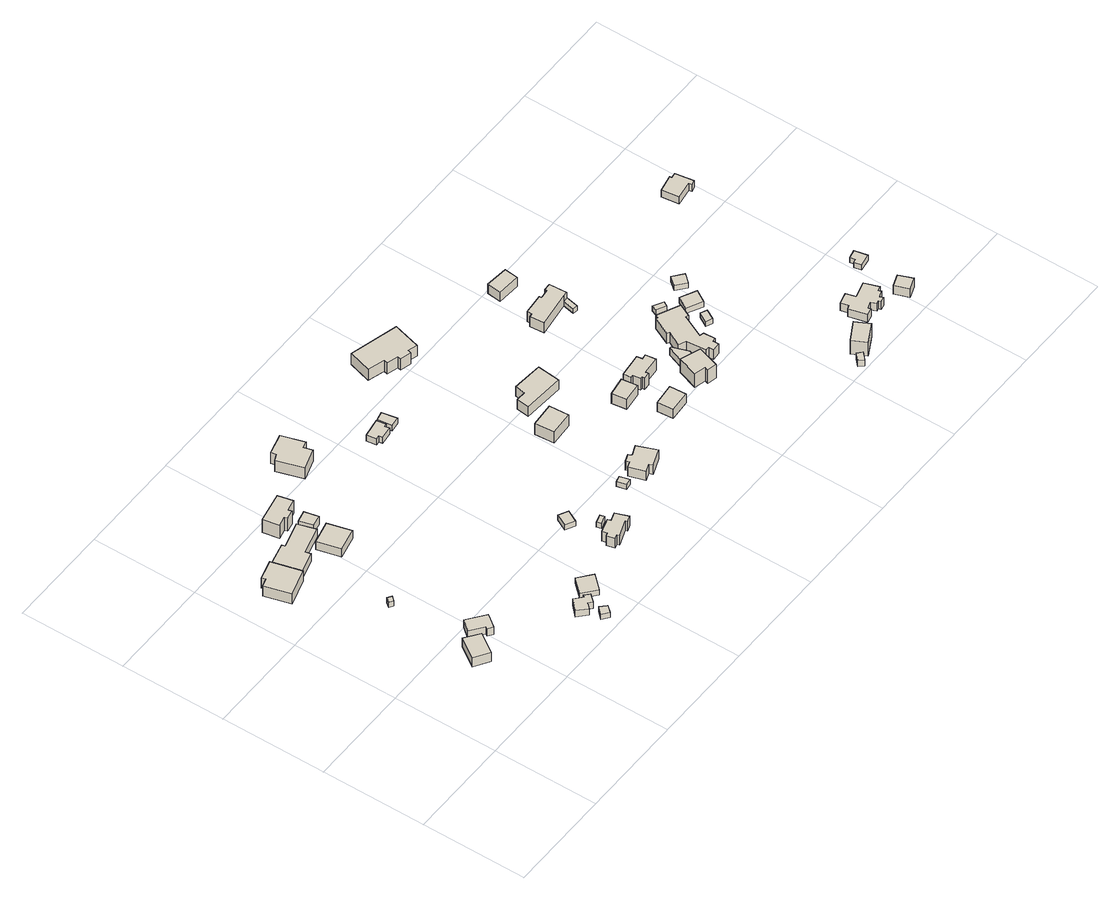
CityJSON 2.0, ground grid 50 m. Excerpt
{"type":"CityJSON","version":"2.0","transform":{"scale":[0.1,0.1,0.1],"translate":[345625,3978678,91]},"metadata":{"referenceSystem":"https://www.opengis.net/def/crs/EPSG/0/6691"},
"CityObjects":{
"building1":{"type":"Building","attributes":{"measuredHeight":6.8},"geometry":[{"type":"Solid","lod":"1","boundaries":[[[[0,1,2,3]],[[2,4,5,3]],[[1,6,4,2]],[[0,7,6,1]],[[3,5,7,0]],[[4,6,7,5]]]]}]},
"building2":{"type":"Building","attributes":{"measuredHeight":7.9},"geometry":[{"type":"Solid","lod":"1","boundaries":[[[[8,9,10,11,12,13]],[[12,14,15,13]],[[11,16,14,12]],[[10,17,16,11]],[[9,18,17,10]],[[8,19,18,9]],[[13,15,19,8]],[[14,16,17,18,19,15]]]]}]},
"building3":{"type":"Building","attributes":{"measuredHeight":3},"geometry":[{"type":"Solid","lod":"1","boundaries":[[[[20,21,22,23]],[[22,24,25,23]],[[21,26,24,22]],[[20,27,26,21]],[[23,25,27,20]],[[24,26,27,25]]]]}]},
"building4":{"type":"Building","attributes":{"measuredHeight":4.6},"geometry":[{"type":"Solid","lod":"1","boundaries":[[[[28,29,30,31,32,33]],[[32,34,35,33]],[[31,36,34,32]],[[30,37,36,31]],[[29,38,37,30]],[[28,39,38,29]],[[33,35,39,28]],[[34,36,37,38,39,35]]]]}]},
"building5":{"type":"Building","attributes":{"measuredHeight":5.9},"geometry":[{"type":"Solid","lod":"1","boundaries":[[[[40,41,42,43,44,45,46,47]],[[46,48,49,47]],[[45,50,48,46]],[[44,51,50,45]],[[43,52,51,44]],[[42,53,52,43]],[[41,54,53,42]],[[40,55,54,41]],[[47,49,55,40]],[[48,50,51,52,53,54,55,49]]]]}]},
"building6":{"type":"Building","attributes":{"measuredHeight":6.1},"geometry":[{"type":"Solid","lod":"1","boundaries":[[[[56,57,58,59]],[[58,60,61,59]],[[57,62,60,58]],[[56,63,62,57]],[[59,61,63,56]],[[60,62,63,61]]]]}]},
"building7":{"type":"Building","attributes":{"measuredHeight":9},"geometry":[{"type":"Solid","lod":"1","boundaries":[[[[64,65,66,67,68,69,70,71]],[[70,72,73,71]],[[69,74,72,70]],[[68,75,74,69]],[[67,76,75,68]],[[66,77,76,67]],[[65,78,77,66]],[[64,79,78,65]],[[71,73,79,64]],[[72,74,75,76,77,78,79,73]]]]}]},
"building8":{"type":"Building","attributes":{"measuredHeight":5.8},"geometry":[{"type":"Solid","lod":"1","boundaries":[[[[80,81,82,83]],[[82,84,85,83]],[[81,86,84,82]],[[80,87,86,81]],[[83,85,87,80]],[[84,86,87,85]]]]}]},
"building9":{"type":"Building","attributes":{"measuredHeight":4.9},"geometry":[{"type":"Solid","lod":"1","boundaries":[[[[88,89,90,91,92,93,94,95]],[[94,96,97,95]],[[93,98,96,94]],[[92,99,98,93]],[[91,100,99,92]],[[90,101,100,91]],[[89,102,101,90]],[[88,103,102,89]],[[95,97,103,88]],[[96,98,99,100,101,102,103,97]]]]}]},
"building10":{"type":"Building","attributes":{"measuredHeight":3},"geometry":[{"type":"Solid","lod":"1","boundaries":[[[[104,105,106,107]],[[106,108,109,107]],[[105,110,108,106]],[[104,111,110,105]],[[107,109,111,104]],[[108,110,111,109]]]]}]},
"building11":{"type":"Building","attributes":{"measuredHeight":3},"geometry":[{"type":"Solid","lod":"1","boundaries":[[[[112,113,114,115]],[[114,116,117,115]],[[113,118,116,114]],[[112,119,118,113]],[[115,117,119,112]],[[116,118,119,117]]]]}]},
"building12":{"type":"Building","attributes":{"measuredHeight":7.6},"geometry":[{"type":"Solid","lod":"1","boundaries":[[[[120,121,122,123,124,125,126,127]],[[126,128,129,127]],[[125,130,128,126]],[[124,131,130,125]],[[123,132,131,124]],[[122,133,132,123]],[[121,134,133,122]],[[120,135,134,121]],[[127,129,135,120]],[[128,130,131,132,133,134,135,129]]]]}]},
"building13":{"type":"Building","attributes":{"measuredHeight":3},"geometry":[{"type":"Solid","lod":"1","boundaries":[[[[136,137,138,139]],[[138,140,141,139]],[[137,142,140,138]],[[136,143,142,137]],[[139,141,143,136]],[[140,142,143,141]]]]}]},
"building14":{"type":"Building","attributes":{"measuredHeight":7.9},"geometry":[{"type":"Solid","lod":"1","boundaries":[[[[144,145,146,147,148,149,150,151,152,153,154,155]],[[154,156,157,155]],[[153,158,156,154]],[[152,159,158,153]],[[151,160,159,152]],[[150,161,160,151]],[[149,162,161,150]],[[148,163,162,149]],[[147,164,163,148]],[[146,165,164,147]],[[145,166,165,146]],[[144,167,166,145]],[[155,157,167,144]],[[156,158,159,160,161,162,163,164,165,166,167,157]]]]}]},
"building15":{"type":"Building","attributes":{"measuredHeight":3},"geometry":[{"type":"Solid","lod":"1","boundaries":[[[[168,169,170,171]],[[170,172,173,171]],[[169,174,172,170]],[[168,175,174,169]],[[171,173,175,168]],[[172,174,175,173]]]]}]},
"building16":{"type":"Building","attributes":{"measuredHeight":4},"geometry":[{"type":"Solid","lod":"1","boundaries":[[[[176,177,178,179,180,181,182,183]],[[182,184,185,183]],[[181,186,184,182]],[[180,187,186,181]],[[179,188,187,180]],[[178,189,188,179]],[[177,190,189,178]],[[176,191,190,177]],[[183,185,191,176]],[[184,186,187,188,189,190,191,185]]]]}]},
"building17":{"type":"Building","attributes":{"measuredHeight":3.2},"geometry":[{"type":"Solid","lod":"1","boundaries":[[[[192,193,194,195]],[[194,196,197,195]],[[193,198,196,194]],[[192,199,198,193]],[[195,197,199,192]],[[196,198,199,197]]]]}]},
"building18":{"type":"Building","attributes":{"measuredHeight":3},"geometry":[{"type":"Solid","lod":"1","boundaries":[[[[200,201,202,203]],[[202,204,205,203]],[[201,206,204,202]],[[200,207,206,201]],[[203,205,207,200]],[[204,206,207,205]]]]}]},
"building19":{"type":"Building","attributes":{"measuredHeight":7.2},"geometry":[{"type":"Solid","lod":"1","boundaries":[[[[208,209,210,211,212,213,214,215,216,217]],[[216,218,219,217]],[[215,220,218,216]],[[214,221,220,215]],[[213,222,221,214]],[[212,223,222,213]],[[211,224,223,212]],[[210,225,224,211]],[[209,226,225,210]],[[208,227,226,209]],[[217,219,227,208]],[[218,220,221,222,223,224,225,226,227,219]]]]}]},
"building20":{"type":"Building","attributes":{"measuredHeight":7.7},"geometry":[{"type":"Solid","lod":"1","boundaries":[[[[228,229,230,231]],[[230,232,233,231]],[[229,234,232,230]],[[228,235,234,229]],[[231,233,235,228]],[[232,234,235,233]]]]}]},
"building21":{"type":"Building","attributes":{"measuredHeight":8},"geometry":[{"type":"Solid","lod":"1","boundaries":[[[[236,237,238,239,240,241]],[[240,242,243,241]],[[239,244,242,240]],[[238,245,244,239]],[[237,246,245,238]],[[236,247,246,237]],[[241,243,247,236]],[[242,244,245,246,247,243]]]]}]},
"building22":{"type":"Building","attributes":{"measuredHeight":8.8},"geometry":[{"type":"Solid","lod":"1","boundaries":[[[[248,249,250,251,252,253,254,255,256,257,258]],[[257,259,260,258]],[[256,261,259,257]],[[255,262,261,256]],[[254,263,262,255]],[[253,264,263,254]],[[252,265,264,253]],[[251,266,265,252]],[[250,267,266,251]],[[249,268,267,250]],[[248,269,268,249]],[[258,260,269,248]],[[259,261,262,263,264,265,266,267,268,269,260]]]]}]},
"building23":{"type":"Building","attributes":{"measuredHeight":7.2},"geometry":[{"type":"Solid","lod":"1","boundaries":[[[[270,271,272,273]],[[272,274,275,273]],[[271,276,274,272]],[[270,277,276,271]],[[273,275,277,270]],[[274,276,277,275]]]]}]},
"building24":{"type":"Building","attributes":{"measuredHeight":7},"geometry":[{"type":"Solid","lod":"1","boundaries":[[[[278,279,280,281]],[[280,282,283,281]],[[279,284,282,280]],[[278,285,284,279]],[[281,283,285,278]],[[282,284,285,283]]]]}]},
"building25":{"type":"Building","attributes":{"measuredHeight":7.8},"geometry":[{"type":"Solid","lod":"1","boundaries":[[[[286,287,288,289,290,291,292,293,294,295,296,297]],[[296,298,299,297]],[[295,300,298,296]],[[294,301,300,295]],[[293,302,301,294]],[[292,303,302,293]],[[291,304,303,292]],[[290,305,304,291]],[[289,306,305,290]],[[288,307,306,289]],[[287,308,307,288]],[[286,309,308,287]],[[297,299,309,286]],[[298,300,301,302,303,304,305,306,307,308,309,299]]]]}]},
"building26":{"type":"Building","attributes":{"measuredHeight":9.2},"geometry":[{"type":"Solid","lod":"1","boundaries":[[[[310,311,312,313,314,315]],[[314,316,317,315]],[[313,318,316,314]],[[312,319,318,313]],[[311,320,319,312]],[[310,321,320,311]],[[315,317,321,310]],[[316,318,319,320,321,317]]]]}]},
"building27":{"type":"Building","attributes":{"measuredHeight":4.7},"geometry":[{"type":"Solid","lod":"1","boundaries":[[[[322,323,324,325,326]],[[325,327,328,326]],[[324,329,327,325]],[[323,330,329,324]],[[322,331,330,323]],[[326,328,331,322]],[[327,329,330,331,328]]]]}]},
"building28":{"type":"Building","attributes":{"measuredHeight":8.2},"geometry":[{"type":"Solid","lod":"1","boundaries":[[[[332,333,334,335,336,337,338,339,340,341,342]],[[341,343,344,342]],[[340,345,343,341]],[[339,346,345,340]],[[338,347,346,339]],[[337,348,347,338]],[[336,349,348,337]],[[335,350,349,336]],[[334,351,350,335]],[[333,352,351,334]],[[332,353,352,333]],[[342,344,353,332]],[[343,345,346,347,348,349,350,351,352,353,344]]]]}]},
"building29":{"type":"Building","attributes":{"measuredHeight":2.7},"geometry":[{"type":"Solid","lod":"1","boundaries":[[[[354,355,356,357]],[[356,358,359,357]],[[355,360,358,356]],[[354,361,360,355]],[[357,359,361,354]],[[358,360,361,359]]]]}]},
"building30":{"type":"Building","attributes":{"measuredHeight":7.7},"geometry":[{"type":"Solid","lod":"1","boundaries":[[[[362,363,364,365]],[[364,366,367,365]],[[363,368,366,364]],[[362,369,368,363]],[[365,367,369,362]],[[366,368,369,367]]]]}]},
"building31":{"type":"Building","attributes":{"measuredHeight":7.5},"geometry":[{"type":"Solid","lod":"1","boundaries":[[[[370,371,372,373,374,375,376,377,378,379,380,381,382,383,384,385,386,387]],[[386,388,389,387]],[[385,390,388,386]],[[384,391,390,385]],[[383,392,391,384]],[[382,393,392,383]],[[381,394,393,382]],[[380,395,394,381]],[[379,396,395,380]],[[378,397,396,379]],[[377,398,397,378]],[[376,399,398,377]],[[375,400,399,376]],[[374,401,400,375]],[[373,402,401,374]],[[372,403,402,373]],[[371,404,403,372]],[[370,405,404,371]],[[387,389,405,370]],[[388,390,391,392,393,394,395,396,397,398,399,400,401,402,403,404,405,389]]]]}]},
"building32":{"type":"Building","attributes":{"measuredHeight":3},"geometry":[{"type":"Solid","lod":"1","boundaries":[[[[406,407,408,409]],[[408,410,411,409]],[[407,412,410,408]],[[406,413,412,407]],[[409,411,413,406]],[[410,412,413,411]]]]}]},
"building33":{"type":"Building","attributes":{"measuredHeight":3.7},"geometry":[{"type":"Solid","lod":"1","boundaries":[[[[414,415,416,417]],[[416,418,419,417]],[[415,420,418,416]],[[414,421,420,415]],[[417,419,421,414]],[[418,420,421,419]]]]}]},
"building34":{"type":"Building","attributes":{"measuredHeight":2.9},"geometry":[{"type":"Solid","lod":"1","boundaries":[[[[422,423,424,425]],[[424,426,427,425]],[[423,428,426,424]],[[422,429,428,423]],[[425,427,429,422]],[[426,428,429,427]]]]}]},
"building35":{"type":"Building","attributes":{"measuredHeight":3.2},"geometry":[{"type":"Solid","lod":"1","boundaries":[[[[430,431,432,433]],[[432,434,435,433]],[[431,436,434,432]],[[430,437,436,431]],[[433,435,437,430]],[[434,436,437,435]]]]}]},
"building36":{"type":"Building","attributes":{"measuredHeight":9.9},"geometry":[{"type":"Solid","lod":"1","boundaries":[[[[438,439,440,441]],[[440,442,443,441]],[[439,444,442,440]],[[438,445,444,439]],[[441,443,445,438]],[[442,444,445,443]]]]}]},
"building37":{"type":"Building","attributes":{"measuredHeight":3},"geometry":[{"type":"Solid","lod":"1","boundaries":[[[[446,447,448,449]],[[448,450,451,449]],[[447,452,450,448]],[[446,453,452,447]],[[449,451,453,446]],[[450,452,453,451]]]]}]},
"building38":{"type":"Building","attributes":{"measuredHeight":5.7},"geometry":[{"type":"Solid","lod":"1","boundaries":[[[[454,455,456,457,458,459,460,461,462,463,464,465,466,467,468,469,470,471]],[[470,472,473,471]],[[469,474,472,470]],[[468,475,474,469]],[[467,476,475,468]],[[466,477,476,467]],[[465,478,477,466]],[[464,479,478,465]],[[463,480,479,464]],[[462,481,480,463]],[[461,482,481,462]],[[460,483,482,461]],[[459,484,483,460]],[[458,485,484,459]],[[457,486,485,458]],[[456,487,486,457]],[[455,488,487,456]],[[454,489,488,455]],[[471,473,489,454]],[[472,474,475,476,477,478,479,480,481,482,483,484,485,486,487,488,489,473]]]]}]},
"building39":{"type":"Building","attributes":{"measuredHeight":5.2},"geometry":[{"type":"Solid","lod":"1","boundaries":[[[[490,491,492,493]],[[492,494,495,493]],[[491,496,494,492]],[[490,497,496,491]],[[493,495,497,490]],[[494,496,497,495]]]]}]},
"building40":{"type":"Building","attributes":{"measuredHeight":3.1},"geometry":[{"type":"Solid","lod":"1","boundaries":[[[[498,499,500,501,502,503]],[[502,504,505,503]],[[501,506,504,502]],[[500,507,506,501]],[[499,508,507,500]],[[498,509,508,499]],[[503,505,509,498]],[[504,506,507,508,509,505]]]]}]},
"building41":{"type":"Building","attributes":{"measuredHeight":4.9},"geometry":[{"type":"Solid","lod":"1","boundaries":[[[[510,511,512,513,514,515,516,517]],[[516,518,519,517]],[[515,520,518,516]],[[514,521,520,515]],[[513,522,521,514]],[[512,523,522,513]],[[511,524,523,512]],[[510,525,524,511]],[[517,519,525,510]],[[518,520,521,522,523,524,525,519]]]]}]}
},
"vertices":[
[362,326,128],[299,233,128],[229,278,128],[295,375,128],[229,278,181],[295,375,181],[299,233,181],[362,326,181],
[134,1220,186],[171,1079,186],[42,1042,186],[8,1166,186],[47,1177,186],[41,1196,186],[47,1177,246],[41,1196,246],[8,1166,246],[42,1042,246],[171,1079,246],[134,1220,246],
[257,697,231],[239,676,231],[220,688,231],[237,711,231],[220,688,261],[237,711,261],[239,676,261],[257,697,261],
[431,315,120],[408,331,120],[414,343,120],[352,389,120],[393,439,120],[476,374,120],[393,439,163],[476,374,163],[352,389,163],[414,343,163],[408,331,163],[431,315,163],
[378,1262,183],[403,1176,183],[273,1143,183],[279,1118,183],[185,1092,183],[151,1220,183],[248,1243,183],[253,1228,183],[248,1243,230],[253,1228,230],[151,1220,230],[185,1092,230],[279,1118,230],[273,1143,230],[403,1176,230],[378,1262,230],
[461,1172,168],[490,1062,168],[383,1038,168],[355,1149,168],[383,1038,217],[355,1149,217],[490,1062,217],[461,1172,217],
[425,1392,197],[442,1320,197],[387,1309,197],[392,1293,197],[349,1285,197],[345,1298,197],[297,1288,197],[284,1365,197],[297,1288,275],[284,1365,275],[345,1298,275],[349,1285,275],[392,1293,275],[387,1309,275],[442,1320,275],[425,1392,275],
[449,1276,184],[464,1209,184],[412,1199,184],[395,1264,184],[412,1199,231],[395,1264,231],[464,1209,231],[449,1276,231],
[722,117,92],[769,164,92],[805,132,92],[811,141,92],[833,120,92],[803,86,92],[785,100,92],[763,77,92],[785,100,130],[763,77,130],[803,86,130],[833,120,130],[811,141,130],[805,132,130],[769,164,130],[722,117,130],
[832,33,87],[805,3,87],[776,28,87],[805,59,87],[776,28,117],[805,59,117],[805,3,117],[832,33,117],
[939,175,90],[878,108,90],[817,163,90],[877,227,90],[817,163,120],[877,227,120],[878,108,120],[939,175,120],
[747,1608,149],[779,1500,149],[748,1492,149],[760,1451,149],[661,1419,149],[622,1545,149],[653,1559,149],[648,1584,149],[653,1559,214],[648,1584,214],[622,1545,214],[661,1419,214],[760,1451,214],[748,1492,214],[779,1500,214],[747,1608,214],
[1155,460,96],[1126,405,96],[1082,428,96],[1111,483,96],[1082,428,126],[1111,483,126],[1126,405,126],[1155,460,126],
[1265,234,84],[1237,224,84],[1233,233,84],[1154,205,84],[1151,217,84],[1131,210,84],[1121,249,84],[1137,254,84],[1131,278,84],[1198,298,84],[1204,283,84],[1243,296,84],[1204,283,141],[1243,296,141],[1198,298,141],[1131,278,141],[1137,254,141],[1121,249,141],[1131,210,141],[1151,217,141],[1154,205,141],[1233,233,141],[1237,224,141],[1265,234,141],
[1216,349,88],[1223,328,88],[1184,315,88],[1177,337,88],[1184,315,118],[1177,337,118],[1223,328,118],[1216,349,118],
[1096,1327,114],[1082,1325,114],[1087,1304,114],[1029,1296,114],[1025,1314,114],[1006,1311,114],[1000,1358,114],[1089,1372,114],[1000,1358,150],[1089,1372,150],[1006,1311,150],[1025,1314,150],[1029,1296,150],[1087,1304,150],[1082,1325,150],[1096,1327,150],
[1143,1385,109],[1156,1314,109],[1111,1307,109],[1101,1377,109],[1111,1307,141],[1101,1377,141],[1156,1314,141],[1143,1385,141],
[1439,411,84],[1451,365,84],[1419,359,84],[1410,404,84],[1419,359,114],[1410,404,114],[1451,365,114],[1439,411,114],
[1597,444,82],[1634,353,82],[1552,322,82],[1545,339,82],[1507,325,82],[1483,401,82],[1511,411,82],[1505,427,82],[1540,440,82],[1548,424,82],[1540,440,137],[1548,424,137],[1505,427,137],[1511,411,137],[1483,401,137],[1507,325,137],[1545,339,137],[1552,322,137],[1634,353,137],[1597,444,137],
[1559,845,88],[1565,753,88],[1453,745,88],[1447,837,88],[1453,745,154],[1447,837,154],[1565,753,154],[1559,845,154],
[1717,1012,85],[1706,903,85],[1513,917,85],[1521,979,85],[1567,975,85],[1575,1024,85],[1567,975,142],[1575,1024,142],[1521,979,142],[1513,917,142],[1706,903,142],[1717,1012,142],
[1563,1611,76],[1536,1513,76],[1528,1482,76],[1485,1495,76],[1479,1479,76],[1427,1492,76],[1430,1509,76],[1378,1524,76],[1382,1543,76],[1304,1567,76],[1335,1674,76],[1304,1567,141],[1335,1674,141],[1382,1543,141],[1378,1524,141],[1430,1509,141],[1427,1492,141],[1479,1479,141],[1485,1495,141],[1528,1482,141],[1536,1513,141],[1563,1611,141],
[1878,632,71],[1789,623,71],[1779,693,71],[1867,706,71],[1779,693,130],[1867,706,130],[1789,623,130],[1878,632,130],
[1958,449,70],[1858,442,70],[1852,517,70],[1953,527,70],[1852,517,124],[1953,527,124],[1858,442,124],[1958,449,124],
[1999,725,68],[2003,698,68],[2027,702,68],[2033,652,68],[1951,644,68],[1952,632,68],[1923,630,68],[1920,641,68],[1909,641,68],[1905,676,68],[1893,676,68],[1890,713,68],[1893,676,137],[1890,713,137],[1905,676,137],[1909,641,137],[1920,641,137],[1923,630,137],[1952,632,137],[1951,644,137],[2033,652,137],[2027,702,137],[2003,698,137],[1999,725,137],
[2183,539,57],[2150,435,57],[2106,447,57],[2112,463,57],[2058,477,57],[2091,573,57],[2058,477,138],[2091,573,138],[2112,463,138],[2106,447,138],[2150,435,138],[2183,539,138],
[2114,586,59],[2141,662,59],[2149,659,59],[2174,586,59],[2167,566,59],[2174,586,103],[2167,566,103],[2149,659,103],[2141,662,103],[2114,586,103],
[2050,1247,60],[2052,1236,60],[2095,1241,60],[2094,1251,60],[2129,1253,60],[2134,1170,60],[2110,1167,60],[1944,1147,60],[1938,1214,60],[1954,1215,60],[1954,1239,60],[1954,1215,120],[1954,1239,120],[1938,1214,120],[1944,1147,120],[2110,1167,120],[2134,1170,120],[2129,1253,120],[2094,1251,120],[2095,1241,120],[2052,1236,120],[2050,1247,120],
[2134,1170,62],[2121,1108,62],[2099,1112,62],[2110,1167,62],[2099,1112,89],[2110,1167,89],[2121,1108,89],[2134,1170,89],
[2088,1383,59],[1981,1392,59],[1989,1459,59],[2094,1448,59],[1989,1459,115],[2094,1448,115],[1981,1392,115],[2088,1383,115],
[2369,769,30],[2340,710,30],[2328,715,30],[2278,610,30],[2297,604,30],[2302,549,30],[2285,547,30],[2285,521,30],[2247,517,30],[2245,542,30],[2228,542,30],[2218,635,30],[2184,650,30],[2220,719,30],[2209,725,30],[2249,809,30],[2259,805,30],[2265,819,30],[2259,805,89],[2265,819,89],[2249,809,89],[2209,725,89],[2220,719,89],[2184,650,89],[2218,635,89],[2228,542,89],[2245,542,89],[2247,517,89],[2285,521,89],[2285,547,89],[2302,549,89],[2297,604,89],[2278,610,89],[2328,715,89],[2340,710,89],[2369,769,89],
[2364,849,33],[2351,827,33],[2307,851,33],[2318,875,33],[2307,851,63],[2318,875,63],[2351,827,63],[2364,849,63],
[2589,51,26],[2610,33,26],[2579,1,26],[2558,23,26],[2579,1,62],[2558,23,62],[2610,33,62],[2589,51,62],
[2437,687,22],[2412,642,22],[2382,653,22],[2409,700,22],[2382,653,51],[2409,700,51],[2412,642,51],[2437,687,51],
[2500,781,20],[2466,725,20],[2394,763,20],[2427,819,20],[2394,763,52],[2427,819,52],[2466,725,52],[2500,781,52],
[2692,141,22],[2727,74,22],[2634,25,22],[2600,90,22],[2634,25,102],[2600,90,102],[2727,74,102],[2692,141,102],
[2547,874,23],[2513,834,23],[2468,873,23],[2501,913,23],[2468,873,53],[2501,913,53],[2513,834,53],[2547,874,53],
[2919,254,16],[2942,185,16],[2921,179,16],[2926,165,16],[2897,155,16],[2902,138,16],[2878,133,16],[2873,146,16],[2860,141,16],[2849,167,16],[2818,157,16],[2822,144,16],[2788,136,16],[2766,222,16],[2784,228,16],[2776,265,16],[2829,279,16],[2842,233,16],[2829,279,62],[2842,233,62],[2776,265,62],[2784,228,62],[2766,222,62],[2788,136,62],[2822,144,62],[2818,157,62],[2849,167,62],[2860,141,62],[2873,146,62],[2878,133,62],[2902,138,62],[2897,155,62],[2926,165,62],[2921,179,62],[2942,185,62],[2919,254,62],
[3022,157,27],[3048,91,27],[2991,70,27],[2967,137,27],[2991,70,79],[2967,137,79],[3048,91,79],[3022,157,79],
[3064,403,1],[3077,342,1],[3018,332,1],[3011,367,1],[3028,371,1],[3023,395,1],[3028,371,32],[3023,395,32],[3011,367,32],[3018,332,32],[3077,342,32],[3064,403,32],
[2940,1234,16],[2942,1224,16],[2967,1228,16],[2981,1140,16],[2959,1135,16],[2955,1149,16],[2872,1137,16],[2862,1219,16],[2872,1137,58],[2862,1219,58],[2955,1149,58],[2959,1135,58],[2981,1140,58],[2967,1228,58],[2942,1224,58],[2940,1234,58]
]}
